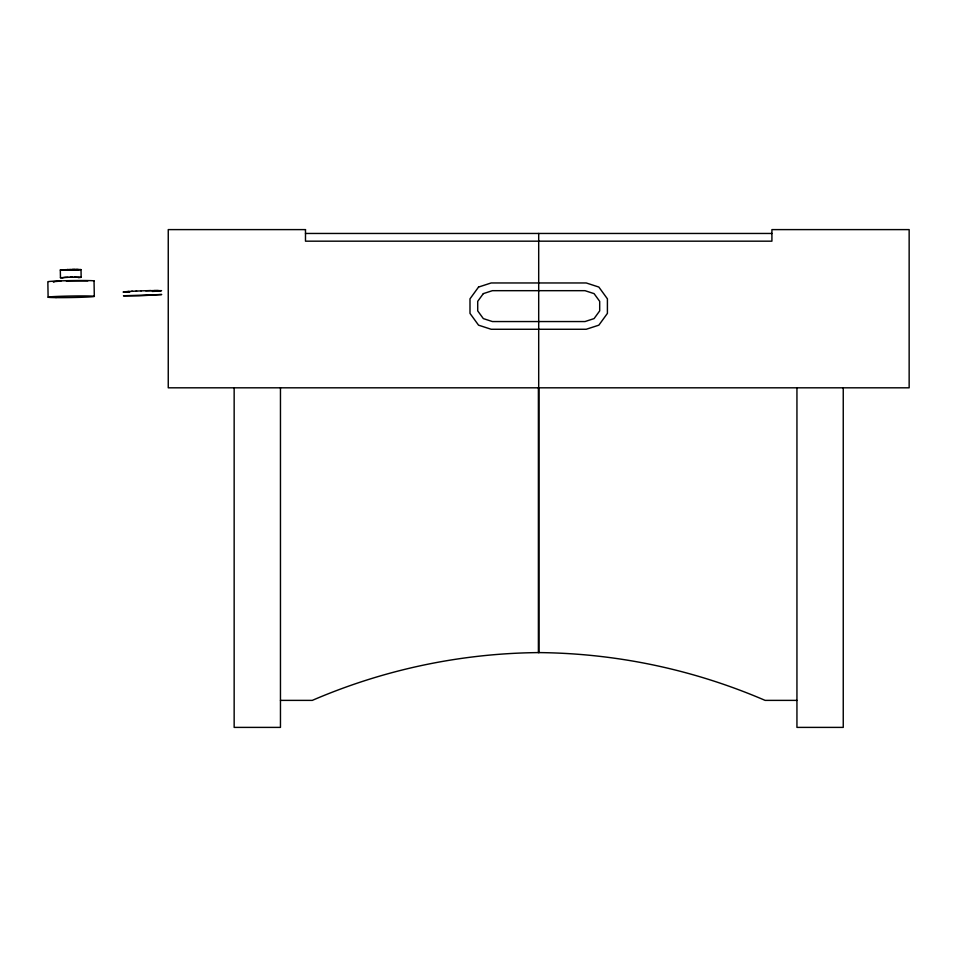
<?xml version="1.0" encoding="UTF-8"?>
<svg xmlns="http://www.w3.org/2000/svg" width="957" height="957" viewBox="0 0 957 957"><rect width="100%" height="100%" fill="white"/><g stroke="black" fill="none" stroke-linecap="round" stroke-linejoin="round"><path stroke-width="1.44" d="M62.193 277.853L60.458 277.721L60.315 270.006L67.935 269.599M60.458 277.721L68.067 277.315M78.63 277.602L81.154 277.315L81.022 269.611L71.249 270.065M79.084 277.434L76.345 277.219M125.02 291.873L127.7 292.148M159.64 290.856L159.018 290.629M126.491 291.694L123.094 292.064L129.733 292.136M158.18 291.024L161.566 290.665L153.921 290.593M125.02 291.729L129.039 291.502M155.632 291.227L159.652 291M64.442 277.446L62.827 277.745M127.795 291.514L132.485 291.299M152.175 291.43L156.876 291.215M131.576 291.287L136.612 291.095M65.961 269.659L62.253 269.97L65.124 270.113M75.388 269.958L79.084 269.647L77.673 269.539M60.973 281.059L53.125 281.717L54.047 281.848M136.073 291.072L141.122 290.916M65.016 277.339L75.364 277.135M141.014 290.868L150.811 290.581M145.715 290.761L158.336 290.509M67.301 269.551L70.088 269.539M74.036 270.065L68.677 270.173M66.284 280.891L87.841 280.88M69.957 269.479L75.232 269.431M70.088 277.195L72.792 277.159M72.289 269.515L77.481 269.431M66.117 270.185L69.048 270.101M305.486 233.46L771.916 233.46M280.461 700.38L312.281 700.38A585.493 585.493 0 0 1 539.006 652.59L539.006 387.812M796.942 700.38L765.122 700.38A585.493 585.493 0 0 0 538.396 652.59L538.396 387.812M66.966 270.113L60.315 270.006M74.514 277.207L81.154 277.315M76.213 269.503L81.022 269.611M94.037 280.915L94.312 296.335M48.113 297.244L47.85 281.813A23.147 0.754 -1 0 1 72.385 280.592A23.147 0.754 -1 0 1 93.666 281.119M843.249 387.812L843.249 727.392L796.942 727.392L796.942 387.812M538.695 233.46L538.695 387.812M280.461 387.812L280.461 727.392L234.154 727.392L234.154 387.812M478.548 287.064L469.995 298.835L469.995 313.394L478.548 325.165L491.168 329.268L586.234 329.268L598.855 325.165L607.408 313.394L607.408 298.835L598.855 287.064L586.234 282.961L491.168 282.961L478.548 287.064M483.321 293.632L477.71 301.347L477.71 310.881L483.321 318.597L492.388 321.552L585.002 321.552L594.082 318.597L599.692 310.881L599.692 301.347L594.082 293.632L585.002 290.677L492.388 290.677L483.321 293.632M123.549 295.773L138.765 295.869L161.709 294.517L123.549 295.773M305.486 229.608L168.253 229.608L168.253 387.812L909.15 387.812L909.15 229.608L771.916 229.608L771.916 241.176L305.486 241.176L305.486 229.608M56.008 297.615A23.147 0.754 -1 0 0 93.93 296.538A23.147 0.754 -1 0 0 63.7 296.203A23.147 0.754 -1 0 0 56.008 297.615"/></g></svg>
